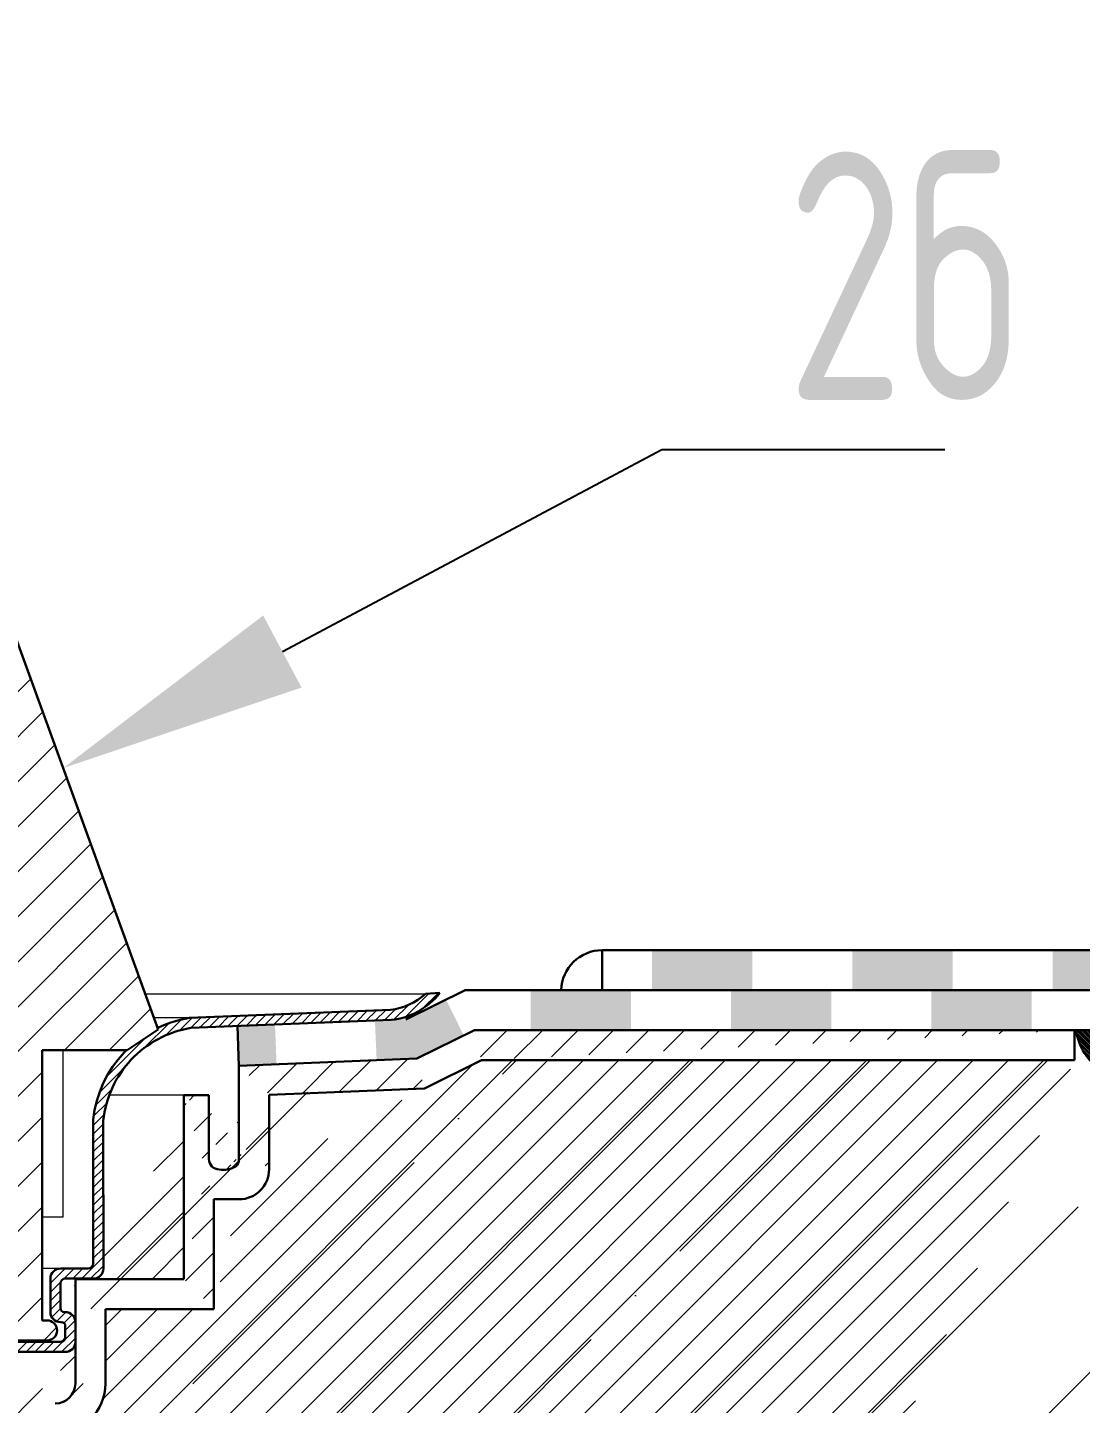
# Model space of a CAD drawing. Header units: millimetres. Extents: x -360149 to 682031, y -35655 to 209517.
# Drawn here: x 597201.2 to 597358.5, y 116077.3 to 116282.9 of the extents above; entities that cross this region are included whole.
import ezdxf
from ezdxf import colors
from ezdxf.entities.mleader import LeaderData, LeaderLine
from ezdxf.math import Vec2, Vec3

# ---------------------------------------------------------------- set-up
doc = ezdxf.new("R2010")
doc.units = ezdxf.units.MM
doc.header["$MEASUREMENT"] = 0
doc.linetypes.add('ACAD_ISO03W100', pattern=[30, 12, -18])
doc.linetypes.add('ACAD_ISO04W100', pattern=[30, 24, -3, 0, -3])
doc.layers.get('0').update_dxf_attribs({"color": 250, "lineweight": 9})
for name, color, linetype, lineweight in [('АР_Выноски АПР', 7, 'Continuous', 5), ('маскировка', 93, 'Continuous', 25), ('Основной', 7, 'Continuous', 30), ('Штриховка', 7, 'Continuous', 5)]:
    doc.layers.add(name, color=color, linetype=linetype, lineweight=lineweight)
doc.styles.add('ISOCPEUR', font='isocpeur.ttf', dxfattribs={"width": 0.7})

# ---------------------------------------------------------------- blocks, each defined once
blk = doc.blocks.new('g6')
blk.add_wipeout([(-400.0000016126214, -0.00019304374745843234), (-400.0000016126214, 3.9999100491149875), (-260.48840185751396, 4.000114281765491), (-255.86902711683067, 0.00042457790823391406), (-177.0561992244045, -0.00702321223616309), (-177.21433878925063, -0.7903581520468492), (-177.61646496713394, -1.8255407965139625), (-177.87810527128798, -2.285900365349846), (-178.40716062915033, -2.992445866079379), (-178.8831447321485, -3.471982884844124), (-179.58519305103044, -4.005928433807583), (-257.3594891739285, -4.000508781036899), (-261.9795362251389, -0.00023691386832069838)]).dxf.layer = 'маскировка'
at = {"layer": 'Штриховка', "ltscale": 0.5}
h = blk.add_hatch(dxfattribs=at)
h.set_pattern_fill('ANSI31', color=1)
h.set_pattern_definition([(45, (-6547.721175865913, 1861.626788700868), (-0.08838834764831843, 0.08838834764831845), [])])
h.paths.add_polyline_path([(-179.5860308558429, -4.006467389815954, 0.2211167074174928), (-177.0561992244045, -0.00702321223616309), (-179.5860751607768, -0.007023212348940433)])
at = {"layer": 'Основной', "ltscale": 0.5}
blk.add_lwpolyline([(-179.5860751607768, -0.007023212348940433), (-179.5860308558429, -4.006467389815953), (-179.5860751607768, -0.007023212348940433), (-177.0561992244045, -0.00702321223616309, -0.2211167074174928), (-179.5860308558429, -4.006467389815953)], format="xyb", dxfattribs=at)

msp = doc.modelspace()

# ---------------------------------------------------------------- hatches: boundary and pattern name
at = {"layer": 'Штриховка', "linetype": 'Continuous', "ltscale": 100, "transparency": 33554687}
h = msp.add_hatch(dxfattribs=at)
h.set_pattern_fill('ANSI31', color=256, scale=7.481732851837434, style=0)
h.set_pattern_definition([(45, (582685.0408200467, 87745.33330708306), (-0.661298004320052, 0.6612980043200519), [])])
edge = h.paths.add_edge_path()
edge.add_line((597225.3994570898, 116134.9588094601), (597255.4200912087, 116136.1561096764))
edge.add_arc((597254.4718223116, 116145.0318501448), 8.926252452578725, 276.0982507261946, 313.5699925457796)
edge.add_line((597260.6241542511, 116138.564486246), (597262.7599460722, 116138.6764190335))
edge.add_arc((597254.4718223116, 116145.0318501448), 10.4443524737345, 275.8100657109595, 322.51858327803905, ccw=False)
edge.add_line((597255.529115387, 116134.6411509351), (597225.5792423028, 116133.4466728542))
edge.add_arc((597228.08896844, 116118.0008507789), 15.6483911319164, 99.22909131538596, 174.3190867327937)
edge.add_line((597212.5174328063, 116119.5498578734), (597212.5345289089, 116097.5026508563))
edge.add_arc((597211.0351708157, 116097.5026508563), 1.499358045651048, 270.0000000004161, 359.999999999974, ccw=False)
edge.add_line((597211.0351708157, 116096.0032928162), (597206.8649951449, 116096.0022284751))
edge.add_arc((597206.864995145, 116095.2525494463), 0.7496790228350506, 89.99999999979198, 179.999999999792)
edge.add_line((597206.1153161691, 116095.2525494463), (597206.1179037691, 116091.5893027509))
edge.add_arc((597206.7176469781, 116091.5893027509), 0.5997432182484431, 180.0000000020802, 270.0000000026002)
edge.add_line((597206.7176469781, 116090.9895595419), (597206.841430396, 116090.9895595419))
edge.add_arc((597206.853925786, 116089.5053241826), 1.484287958561618, 0.23997220420727672, 90.48235087854312, ccw=False)
edge.add_line((597208.3382007475, 116089.5115408185), (597208.3407883475, 116086.5343880133))
edge.add_arc((597206.8461353935, 116086.5363937677), 1.494654381981013, 269.81963875585177, 359.9231118360467, ccw=False)
edge.add_line((597206.841430396, 116085.0417467919), (597197.3527272759, 116085.0417467919))
edge.add_arc((597197.3758465847, 116085.697305176), 0.6559659295303978, 198.280002221216, 267.98020263747173, ccw=False)
edge.add_line((597196.752984067, 116085.4915541986), (597196.752984067, 116085.7914258031))
edge.add_arc((597197.362015723, 116085.9189372534), 0.6222369087038284, 90.85531749606588, 191.8250659980182, ccw=False)
edge.add_line((597197.3527272759, 116086.541104832), (597206.0917514202, 116086.541104832))
edge.add_arc((597206.0917512786, 116087.2907838609), 0.7496790228398139, 270.0000000012481, 359.9999999994604)
edge.add_line((597206.841430396, 116087.2907838609), (597206.841430396, 116088.8904582752))
edge.add_arc((597206.2416870454, 116088.8904582752), 0.599743218202172, 359.9999999976598, 450.0000000054605)
edge.add_line((597206.2416870454, 116089.4902015018), (597206.1179036276, 116089.4902015018))
edge.add_arc((597206.1179037692, 116090.9895595419), 1.499358045749034, 180.0000000015602, 269.9999999962556, ccw=False)
edge.add_line((597204.618545676, 116090.9895595419), (597204.615958076, 116096.0022284752))
edge.add_arc((597206.1153161691, 116096.0022284751), 1.499358045651048, 90.0000000009361, 180.0000000009361, ccw=False)
edge.add_line((597206.1153161691, 116097.5015865152), (597210.2597341327, 116097.5026508563))
edge.add_arc((597210.2597339912, 116098.2523298851), 0.749679022810469, 269.999999999584, 360.0000000008126)
edge.add_line((597211.0094129669, 116098.2523298851), (597211.0094129669, 116119.7476059968))
edge.add_arc((597228.1048469399, 116117.9872582376), 17.18582802918421, 99.0571644714745, 174.120870725175, ccw=False)
at = {"layer": 'Штриховка', "linetype": 'ACAD_ISO03W100', "ltscale": 0.5}
h = msp.add_hatch(color=256, dxfattribs=at)
h.dxf.hatch_style = 1
h.paths.add_polyline_path([(597291.3311405496, 116139.1120894268), (597276.3676748003, 116139.1122406543), (597276.3676023525, 116133.1268841084), (597291.3310681019, 116133.1266767056)])
h = msp.add_hatch(color=256, dxfattribs=at)
h.dxf.hatch_style = 1
h.paths.add_polyline_path([(597321.2580719069, 116139.1120894268), (597306.2946061576, 116139.1122406543), (597306.2945338513, 116133.1268841084), (597321.2579994592, 116133.1266767056)])
h = msp.add_hatch(color=256, dxfattribs=at)
h.dxf.hatch_style = 1
h.paths.add_polyline_path([(597351.1850032641, 116139.1120894268), (597336.2215376562, 116139.1122406543), (597336.2214652086, 116133.1268841084), (597351.1849309579, 116133.1266767056)])
h = msp.add_hatch(color=256, dxfattribs=at)
h.dxf.hatch_style = 1
h.paths.add_polyline_path([(597263.7008519049, 116137.6950963474), (597257.700261548, 116134.7287029819), (597253.0881291067, 116134.5447592599), (597253.3475404349, 116128.6218626668), (597259.3363918576, 116128.8607134914), (597266.3533192704, 116132.3295334265)])
at = {"layer": 'Штриховка'}
h = msp.add_hatch(dxfattribs=at)
h.set_pattern_fill('ANSI31', color=256, scale=29.92693140734973)
h.set_pattern_definition([(45, (584567.133866773, 115732.8316865079), (-2.645192017280208, 2.645192017280208), [])])
edge = h.paths.add_edge_path()
edge.add_line((597357.5993625734, 116128.6292284196), (597269.0016892371, 116128.6210695802))
edge.add_line((597357.598948546, 116133.1255984092), (597357.5993634223, 116128.6210695802))
edge.add_line((597357.5989489704, 116133.1208945967), (597267.9471494576, 116133.1174437794))
edge.add_line((597269.0016892371, 116128.6210695802), (597260.4718656316, 116124.4043490341))
edge.add_line((597259.3363918576, 116128.8607134914), (597267.9471494576, 116133.1174437794))
edge.add_line((597259.3363918576, 116128.8607134914), (597232.7817254169, 116127.801645005))
edge.add_line((597237.2797995547, 116123.4793897096), (597237.2797995547, 116112.3437355356))
edge.add_line((597260.4718656316, 116124.4043490341), (597237.2797995547, 116123.4793897096))
edge.add_line((597232.7817254169, 116113.8430935934), (597232.7817254169, 116127.801645005))
edge.add_arc((597231.2823673236, 116113.8430935934), 1.499358045643866, 314.9999903393654, 360)
edge.add_arc((597230.4817379408, 116115.7718331907), 3.520867302818248, 259.5074362427349, 301.9052831396011)
edge.add_arc((597229.840561718, 116113.8669326036), 1.55709299937179, 180.8772287216313, 270)
edge.add_line((597228.2836512788, 116123.4040976333), (597228.2836512788, 116113.8430935934))
edge.add_line((597224.5352561168, 116095.9332518368), (597224.5352561168, 116123.4040976333))
edge.add_line((597229.0333302547, 116107.8456613977), (597229.0333302547, 116091.4351776988))
edge.add_line((597232.7817254169, 116107.8456613977), (597229.0333302547, 116107.8456613977))
edge.add_arc((597232.7817254169, 116112.3437355356), 4.498074136951645, 270, 360)
edge.add_line((597224.5352561168, 116123.4040976333), (597228.2836512788, 116123.4040976333))
edge.add_line((597208.3407883476, 116095.9332518368), (597224.5352561168, 116095.9332518368))
edge.add_line((597229.0333302547, 116091.4351776988), (597212.8388624855, 116091.4351776988))
edge.add_line((597212.8388624855, 116091.4351776988), (597212.8388624855, 116080.3377433874))
edge.add_line((597208.3407883476, 116080.3377433874), (597208.3407883476, 116095.9332518368))
edge.add_arc((597205.3420723028, 116080.3377433874), 2.99871609130086, 270, 360)
edge.add_line((597189.2653773387, 116077.3390272895), (597205.3420723028, 116077.3390272895))
edge.add_arc((597189.1411600836, 116070.1421240994), 7.197975091454373, 89.01115812475773, 182.3877865812512)
edge.add_arc((597190.6428915467, 116068.6370358807), 4.205682621826334, 88.33981322064828, 184.0106970183744)
edge.add_line((597205.3420723028, 116072.8409531516), (597190.7647354319, 116072.8409531516))
edge.add_arc((597205.3420723028, 116080.3377433874), 7.496790228251794, 270, 360)
edge.add_line((597186.4475086017, 116068.3428790137), (597186.4475037907, 115762.477413909))
edge.add_line((597181.9495169579, 115756.3656184962), (597181.9494347468, 116069.8422370538))
edge.add_line((597183.9301706441, 115756.3656519254), (597181.9494297942, 115756.3656519254))
edge.add_line((597186.4475037907, 115762.477413909), (597183.9301706441, 115756.3656519254))
h = msp.add_hatch(dxfattribs=at)
h.set_pattern_fill('ANSI35', color=256, scale=149.6346570367487)
h.set_pattern_definition([(45, (585130.7069724881, 113058.1064787471), (-26.45192017280208, 26.45192017280208), []), (45, (585157.1588916653, 113058.1064787471), (-26.45192017280208, 26.45192017280208), [46.76083032398397, -9.352166064796796, 0, -9.352166064796796])])
h.paths.add_polyline_path([(597691.3941436885, 116058.3051426665), (597186.2351359285, 116058.030763387), (597232.9290103333, 116122.0378117941), (597269.1489747197, 116128.6210696333), (597357.7466508859, 116128.6210696333), (597361.6192570771, 116127.1276954095), (597477.9953065594, 116127.1366118545), (597484.908497769, 116133.1224047671), (597691.3941482166, 116133.1224704228)])
at = {"layer": 'Штриховка', "linetype": 'ACAD_ISO03W100', "ltscale": 0.5}
h = msp.add_hatch(color=256, dxfattribs=at)
h.dxf.hatch_style = 1
h.paths.add_polyline_path([(597238.1597613002, 116133.9474241589), (597232.545468206, 116133.725465041), (597232.7817254169, 116127.801645005), (597238.3959612036, 116128.0255551878)])

# ---------------------------------------------------------------- linework, layer by layer
at = {"ltscale": 50}
for p, q in [((596924.8652990791, 116138.565550587), (597260.6267418511, 116138.565550587)), ((597225.4020446897, 116134.9598738011), (596960.089996099, 116134.9598738011)), ((597224.5352561168, 116123.4040976333), (597213.4018655091, 116123.4040976333)), ((597206.1179037692, 116097.5026508563), (596979.3741371611, 116097.5026508563))]:
    msp.add_line(p, q, dxfattribs=at)
at = {"layer": 'Основной', "ltscale": 0.5}
for p, q in [((597266.5486198958, 116139.102891221), (597257.700261548, 116134.7287029819)), ((597470.8927275611, 116139.1099501146), (597266.5486198958, 116139.102891221)), ((597259.3363918576, 116128.8607134914), (597267.9471494576, 116133.1174437794)), ((597267.8372366629, 116133.0631083699), (597259.3363918576, 116128.8607134914)), ((597357.5989489704, 116133.1208945967), (597267.9471494576, 116133.1174437794)), ((597357.598948546, 116133.1255984092), (597357.5993634223, 116128.6210695802)), ((597357.5989489704, 116133.1208945967), (597470.8928000086, 116133.1222647534)), ((597259.3363918576, 116128.8607134914), (597232.7817254169, 116127.801645005)), ((597269.0016892371, 116128.6210695802), (597260.4718656316, 116124.4043490341)), ((597357.5993625734, 116128.6292284196), (597269.0016892371, 116128.6210695802)), ((597232.7817254169, 116113.8430935934), (597232.7817254169, 116127.801645005)), ((597260.4718656316, 116124.4043490341), (597237.2797995547, 116123.4793897096)), ((597224.5352561168, 116095.9332518368), (597224.5352561168, 116123.4040976333)), ((597224.5352561168, 116123.4040976333), (597228.2836512788, 116123.4040976333)), ((597228.2836512788, 116123.4040976333), (597228.2836512788, 116113.8430935934)), ((597237.2797995547, 116123.4793897096), (597237.2797995547, 116112.3437355356)), ((597211.0094129669, 116119.7476059968), (597211.0094129669, 116098.2523298852)), ((597212.5345289088, 116097.5026508563), (597212.5174328063, 116119.5498578735)), ((597232.7817254169, 116107.8456613977), (597229.0333302547, 116107.8456613977)), ((597229.0333302547, 116107.8456613977), (597229.0333302547, 116091.4351776988)), ((597210.2597339912, 116097.5026508563), (597206.1179037692, 116097.5026508563)), ((597204.618545676, 116096.0032928162), (597204.618545676, 116090.9895595419)), ((597206.1179037692, 116091.5893027509), (597206.1179037692, 116095.2536137873)), ((597206.8675827449, 116096.0032928162), (597211.0351708157, 116096.0032928162)), ((597208.3407883476, 116080.3377433874), (597208.3407883476, 116095.9332518368)), ((597208.3407883476, 116095.9332518368), (597224.5352561168, 116095.9332518368)), ((597229.0333302547, 116091.4351776988), (597212.8388624855, 116091.4351776988)), ((597212.8388624855, 116091.4351776988), (597212.8388624855, 116080.3377433874)), ((597206.1179037692, 116089.4902015018), (597206.2416870454, 116089.4902015018)), ((597206.841430396, 116090.9895595419), (597206.7176469781, 116090.9895595419)), ((597206.841430396, 116088.8904582752), (597206.841430396, 116087.2907838609)), ((597206.0917512786, 116086.541104832), (597197.3527272759, 116086.541104832)), ((597197.3527272759, 116085.0417467919), (597206.841430396, 116085.0417467919))]:
    msp.add_line(p, q, dxfattribs=at)
at = {"layer": 'Основной', "ltscale": 50}
msp.add_line((597262.7625336723, 116138.6774833745), (597260.6267418511, 116138.565550587), dxfattribs=at)
at = {"layer": 'Основной'}
msp.add_line((597232.7817254169, 116127.801645005), (597232.545468206, 116133.725465041), dxfattribs=at)
at = {"layer": 'Основной', "ltscale": 0.5}
for points in [[(597225.4020446897, 116134.9598738011), (597255.4226789502, 116136.1571740175)], [(597225.5818299028, 116133.4477371952), (597255.531702987, 116134.6422152762)]]:
    msp.add_lwpolyline(points, dxfattribs=at)
at = {"layer": 'Основной', "ltscale": 50}
for centre, radius, start, end in [((597254.4744100532, 116145.0329144859), 8.926252452534024, 276.0982443868802, 313.5700029765516), ((597254.4347153597, 116145.1040435252), 10.51918399984979, 275.9859330679554, 322.3427153764517)]:
    msp.add_arc(centre, radius, start, end, dxfattribs=at)
at = {"layer": 'Основной', "ltscale": 0.5}
for centre, radius, start, end in [((597228.1104436668, 116117.9826906183), 17.19186358081284, 99.06410107090039, 174.1076383866322), ((597229.840561718, 116113.8669326036), 1.55709299937179, 180.8772287216313, 270), ((597231.2823673236, 116113.8430935934), 1.499358045643866, 314.9999903393654, 0), ((597230.4817379408, 116115.7718331907), 3.520867302818248, 259.5074362427349, 301.9052831396011), ((597232.7817254169, 116112.3437355356), 4.498074136951645, 270, 0), ((597206.1179037692, 116096.0032928162), 1.49935804565043, 90, 180), ((597210.2597339912, 116098.2523298852), 0.7496790228245046, 270, 0), ((597211.0351708157, 116097.5026508563), 1.49935804565043, 270, 0), ((597206.8675827449, 116095.2536137873), 0.74967902282557, 90, 180), ((597206.7176469781, 116091.5893027509), 0.5997432182530695, 180, 270), ((597206.1179037692, 116090.9895595419), 1.499358045650785, 180, 270), ((597206.2416870454, 116088.8904582752), 0.5997432182601721, 0, 90), ((597206.8521000189, 116089.5008711602), 1.488726620967527, 359.58935865462, 90.41063446888502), ((597206.0917512786, 116087.2907838609), 0.7496790228245046, 270, 0), ((597206.8461353935, 116086.5363937677), 1.494654381986456, 269.8196280645589, 359.9231125325829), ((597205.3420723028, 116080.3377433874), 7.496790228251794, 270, 0), ((597205.3420723028, 116080.3377433874), 2.99871609130086, 270, 0)]:
    msp.add_arc(centre, radius, start, end, dxfattribs=at)
at = {"layer": 'Основной', "linetype": 'ACAD_ISO04W100'}
msp.add_arc((597228.0837823444, 116118.0064417044), 15.64267793084946, 99.20362187535285, 174.337580369606, dxfattribs=at)

# ---------------------------------------------------------------- leaders
at = {"layer": 'АР_Выноски АПР'}
ml = msp.add_multileader_mtext('Standard', dxfattribs=at)
ml.set_content('2б', color=256, style='ISOCPEUR')
ml.set_leader_properties()
ml.build(insert=Vec2(0, 0))
ml.multileader.update_dxf_attribs({"text_left_attachment_type": 6, "text_right_attachment_type": 6, "dogleg_length": 100, "arrow_head_size": 37.09322641669925})
ctx = ml.context
ctx.base_point, ctx.char_height, ctx.arrow_head_size, ctx.landing_gap_size, ctx.plane_origin = Vec3(597310.7992499724, 116219.8679743847), 37.09322641669925, 37.09322641669925, 3.709322641669925, Vec3(597892.8705694405, 114933.0905798852)
ctx.left_attachment, ctx.right_attachment = 6, 6
notes = []
notes.append((ctx, [(1, (1, 1, 0), (597295.9619594058, 116219.8679743847), (1, 0), 14.8372905666797, [(1, [(597206.5126102015, 116172.2710405928)], 0, [])])]))
ctx.mtext.insert, ctx.mtext.width, ctx.mtext.defined_height, ctx.mtext.flow_direction = Vec3(597314.508572614, 116264.3798460847), 23.46258974943203, 393.4110237990794, 5
ctx.mtext.has_bg_fill, ctx.mtext.bg_color, ctx.mtext.bg_scale_factor, ctx.mtext.bg_transparency, ctx.mtext.use_window_bg_color = 1, -1027028792, 1.5, 0, 1
for ctx, leaders in notes:
    for number, flags, end, landing, length, lines in leaders:
        leader = LeaderData()
        leader.index, (leader.has_last_leader_line, leader.has_dogleg_vector, leader.attachment_direction) = number, flags
        leader.last_leader_point, leader.dogleg_vector, leader.dogleg_length = Vec3(end), Vec3(landing), length
        for number, points, colour, breaks in lines:
            line = LeaderLine()
            line.index, line.vertices, line.color, line.breaks = number, Vec3.list(points), colors.encode_raw_color(colour), breaks
            leader.lines.append(line)
        ctx.leaders.append(leader)

# ---------------------------------------------------------------- next in the draw order: block references
at = {"xscale": -1.496346570367487, "yscale": 1.496346570367487, "zscale": 1.496346570367487}
msp.add_blockref('g6', (597092.8963164896, 116133.1227593646), dxfattribs=at)

# ---------------------------------------------------------------- next in the draw order: wipeouts: each hides what was drawn before it
for points in [[(596969.4958569302, 116130.15053005167), (596964.840789462, 116133.21586110142), (596999.1967352176, 116227.60804160792), (597000.2237207063, 116229.92790928621), (597001.1071112754, 116231.51735790714), (597002.1966254156, 116233.19510887751), (597003.876646774, 116235.2148086428), (597005.5845334792, 116236.84840815068), (597007.7513354868, 116238.57501338882), (597010.5791469291, 116240.10674487342), (597014.8363703025, 116241.68282005365), (597017.3924094309, 116242.1833560074), (597020.2883236464, 116242.37653843733), (597165.2800614439, 116242.37653021865), (597168.3680970251, 116242.1309995281), (597171.0653294665, 116241.55963487182), (597173.9590498242, 116240.57760325375), (597176.5196341077, 116239.28962741682), (597179.3240411029, 116237.34341826502), (597181.8783738307, 116234.98654100034), (597184.0397325775, 116232.12972059668), (597185.6703701636, 116229.15344513983), (597187.2244048963, 116225.18960647004), (597220.7275064194, 116133.21582898906), (597216.0725271434, 116130.15053005167), (597206.5335855032, 116130.15053005167), (597206.5335855032, 116105.16154296877), (597203.364202481, 116105.16154296877), (597203.364202481, 116089.74916881662), (597204.1123769085, 116089.74917106309), (597204.5147878572, 116089.68472139748), (597204.859553936, 116089.55045173061), (597205.1729779809, 116089.31100463764), (597205.3968525631, 116089.00442271124), (597205.5433335886, 116088.64909299348), (597205.5970634513, 116088.26597810518), (597205.5469158264, 116087.87570166917), (597205.4036355752, 116087.54629407206), (597205.1421507372, 116087.18824201077), (597204.9016537941, 116086.9928750123), (597204.5076354182, 116086.81026849558), (597204.1243619038, 116086.76730208707), (597204.1123772825, 116086.75648075972), (597197.547271331, 116086.75648075972), (597197.547271331, 116105.16154296877), (597113.4339200986, 116105.16154296877), (597113.4339200986, 116117.12929584079), (597113.03667909, 116118.14770525461), (597111.9405819908, 116118.62865594805), (597111.1456997311, 116118.4002894007), (597110.6042077842, 116117.78877852266), (597110.4412264671, 116117.12930090498), (597110.4412264671, 116086.75648075972), (597075.1273297137, 116086.75648075972), (597075.1271576064, 116117.12930090685), (597074.9704291633, 116117.79900655564), (597073.6338194885, 116118.62865594805), (597072.695767057, 116118.30257798739), (597072.1586813829, 116117.25867377414), (597072.1346360823, 116105.16154296877), (596988.0211461887, 116105.16154296877), (596988.0211461887, 116086.75648075972), (596981.4560067911, 116086.75648075972), (596980.7126003293, 116086.96300060136), (596980.3956273785, 116087.20030147466), (596980.1622088038, 116087.51316666203), (596980.0096901014, 116087.86580281367), (596979.9797044845, 116088.24418209042), (596980.0204460734, 116088.62768086945), (596980.1698343686, 116088.98402873217), (596980.4143700093, 116089.30051411847), (596980.702960971, 116089.52450428583), (596981.0594551981, 116089.67722488065), (596981.4397158923, 116089.73152556217), (596982.2041815926, 116089.74916881662), (596982.2041815926, 116105.16154296877), (596979.0349706776, 116105.16154296877), (596979.0349706776, 116130.15053005167)], [(597691.4318930479, 116139.10480784587), (597691.4318930479, 116145.09019412776), (597287.0204814691, 116145.0817530235), (597285.5886586552, 116144.89556794343), (597284.0679471155, 116144.29250104952), (597282.760793548, 116143.31738692374), (597281.8066107258, 116142.12622772784), (597281.3379565589, 116141.20112323479), (597281.0280979887, 116140.20453057958), (597280.8863609824, 116139.10497295386)]]:
    msp.add_wipeout(points).dxf.layer = 'маскировка'

# ---------------------------------------------------------------- next in the draw order: hatches: boundary and pattern name
at = {"layer": 'Основной', "ltscale": 0.5}
h = msp.add_hatch(color=256, dxfattribs=at)
h.dxf.hatch_style = 1
h.paths.add_polyline_path([(597296.0050011266, 116139.1048078485), (597294.4830069453, 116139.1048078485), (597294.4825640521, 116145.090194127), (597295.85465487, 116145.090194127), (597309.442562358, 116145.090194127), (597309.442562358, 116139.1048078485)])
h = msp.add_hatch(color=256, dxfattribs=at)
h.dxf.hatch_style = 1
h.paths.add_polyline_path([(597325.9319324838, 116139.1048078485), (597324.4099384439, 116139.1048078485), (597324.4094954093, 116145.090194127), (597325.7815863687, 116145.090194127), (597339.3694937152, 116145.090194127), (597339.3694937152, 116139.1048078485)])
h = msp.add_hatch(color=256, dxfattribs=at)
h.dxf.hatch_style = 1
h.paths.add_polyline_path([(597354.3329594645, 116139.1048078485), (597354.3329594645, 116145.090194127), (597369.2964252138, 116145.090194127), (597369.2964252138, 116139.1048078485)])
at = {"layer": 'Штриховка'}
h = msp.add_hatch(dxfattribs=at)
h.set_pattern_fill('ANSI31', color=256, scale=1.496346570367487)
h.set_pattern_definition([(45, (594660.6899058486, 89745.88867824142), (-3.359393861945864, 3.359393861945864), [])])
h.paths.add_polyline_path([(597092.7841920367, 116242.3765384373), (597165.2800613713, 116242.3765302186, -0.3153359657176936), (597186.3726869787, 116227.6051887886), (597220.8497128298, 116132.8803440733), (597216.0725271434, 116130.1505300517), (597203.364202481, 116130.1505300517), (597203.364202481, 116089.7491688166), (597204.1149697052, 116089.7491688166, -0.4137061277335113), (597205.6087234062, 116088.2528244927, -0.4147840605900844), (597204.1094628377, 116086.7564807597), (597199.0248020112, 116086.7564807597), (597199.0248020112, 116118.6286559481), (597198.2766272097, 116118.6286559481), (597198.2766272097, 116130.1505300517), (597198.2760697773, 116130.1505300517), (597179.431996, 116181.9242285383), (597176.8788657952, 116181.9242285383), (597176.8788657952, 116188.9388703844), (597165.2800604271, 116220.8063296934), (597165.2800604271, 116220.2305910727), (597092.7841920367, 116220.2305910727)])

# ---------------------------------------------------------------- next in the draw order: linework, layer by layer
at = {"ltscale": 50}
for q in [(597206.5335855032, 116130.1505300517), (597203.364202481, 116105.1615429688)]:
    msp.add_line((597206.5335855032, 116105.1615429688), q, dxfattribs=at)
at = {"layer": 'Основной', "linetype": 'Continuous'}
for p, q in [((597220.7275064194, 116133.2158289891), (597186.371646447, 116227.6080323106)), ((597216.0725271434, 116130.1505300517), (597220.7275064194, 116133.2158289891)), ((597203.364202481, 116130.1505300517), (597203.364202481, 116089.7491688166)), ((597216.0725271434, 116130.1505300517), (597203.364202481, 116130.1505300517)), ((597203.364202481, 116089.7491688166), (597204.1123772823, 116089.7491688166)), ((597199.0248020112, 116086.7564807597), (597204.1123772823, 116086.7564807597))]:
    msp.add_line(p, q, dxfattribs=at)
at = {"layer": 'Основной'}
for p, q in [((597321.871794269, 116145.090194127), (597287.0204814154, 116145.0817530316)), ((597287.0204814154, 116145.0817530316), (597287.0217363739, 116139.1051380728)), ((597691.4318930479, 116145.090194127), (597321.871794269, 116145.090194127)), ((597322.0575821707, 116139.1061630593), (597280.8863610185, 116139.1049729606)), ((597691.4318930479, 116139.1048078485), (597322.032337965, 116139.1048078485))]:
    msp.add_line(p, q, dxfattribs=at)
msp.add_arc((597287.1011404765, 116138.8627791413), 6.219496938303788, 90.74309072670707, 177.7682800116688, dxfattribs=at)
at = {"layer": 'Основной', "linetype": 'Continuous'}
for radius, start, end in [(1.496346570367487, 0, 90), (1.496346570367465, 270, 0)]:
    msp.add_arc((597204.1123769085, 116088.2528244927), radius, start, end, dxfattribs=at)

doc.saveas('drawing.dxf')
